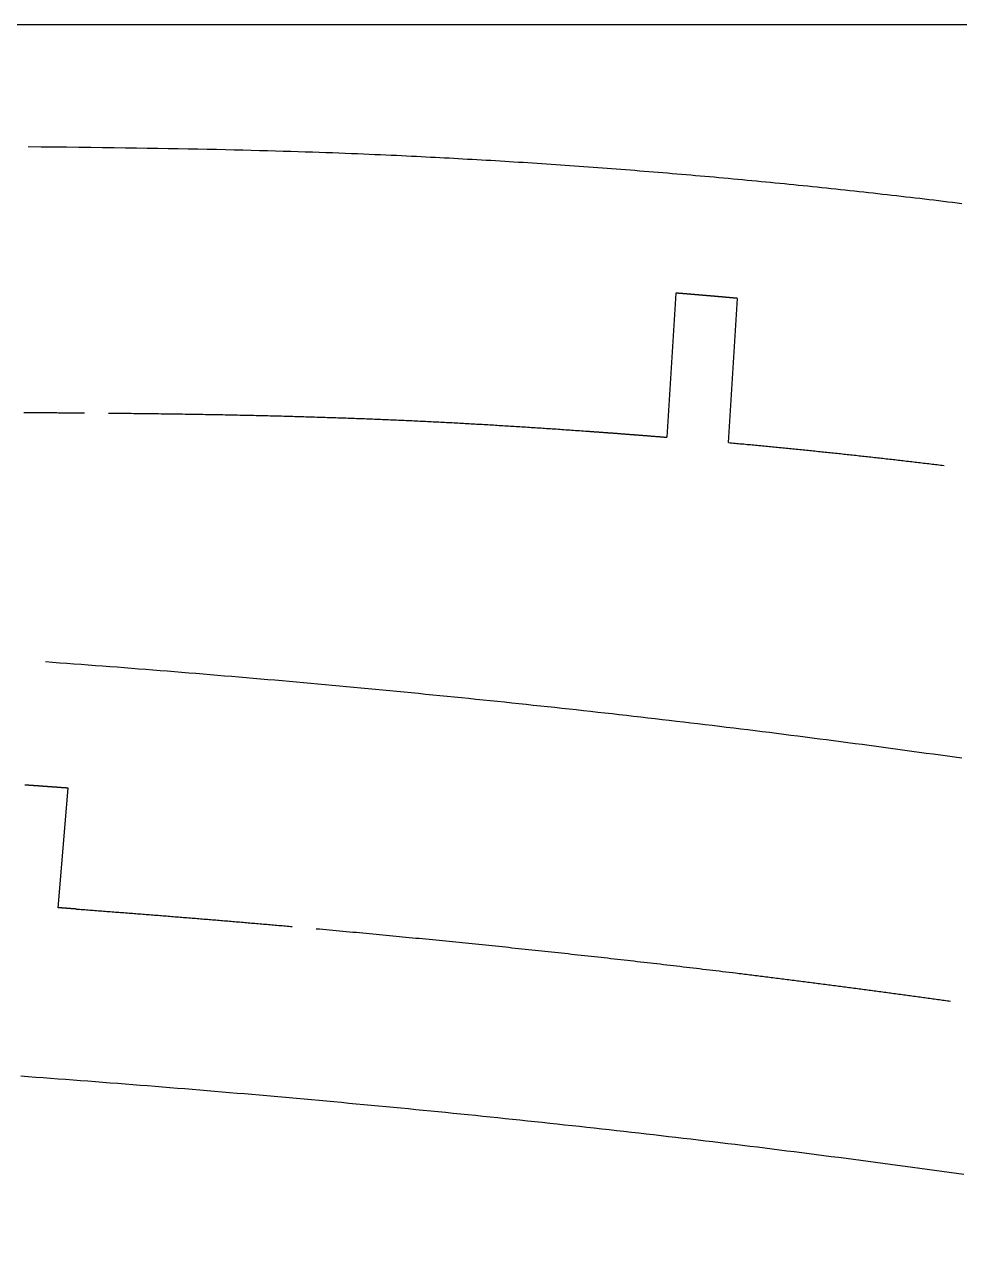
# Model space of a CAD drawing. Extents: x -537 to 363, y 432 to 791.
# Drawn here: x -271.4 to -232.6, y 739.7 to 791.1 of the extents above; entities that cross this region are included whole.
import ezdxf

# ---------------------------------------------------------------- set-up
doc = ezdxf.new("R2010")
doc.units = 0
doc.layers.get('0').update_dxf_attribs({"linetype": 'CONTINUOUS'})
doc.layers.add('90X10', color=1, linetype='CONTINUOUS')

msp = doc.modelspace()

# ---------------------------------------------------------------- linework, layer by layer
for p, q in [((-244.316, 779.933), (-244.692, 773.946)), ((-242.137, 773.725), (-241.761, 779.713)), ((-269.963, 754.412), (-269.551, 759.376))]:
    msp.add_line(p, q)
for points in [[(-232.447, 783.644, 0), (-232.641, 783.667, 0), (-232.835, 783.691, 0), (-233.028, 783.715, 0), (-233.222, 783.738, 0), (-233.415, 783.762, 0), (-233.609, 783.785, 0), (-233.803, 783.808, 0), (-233.997, 783.831, 0), (-234.19, 783.854, 0), (-234.384, 783.877, 0), (-234.578, 783.9, 0), (-234.772, 783.922, 0), (-234.966, 783.945, 0), (-235.159, 783.967, 0), (-235.353, 783.989, 0), (-235.547, 784.011, 0), (-235.741, 784.033, 0), (-235.935, 784.055, 0), (-236.129, 784.076, 0), (-236.323, 784.098, 0), (-236.517, 784.119, 0), (-236.711, 784.141, 0), (-236.905, 784.162, 0), (-237.098, 784.183, 0), (-237.292, 784.204, 0), (-237.486, 784.225, 0), (-237.68, 784.245, 0), (-237.874, 784.266, 0), (-238.068, 784.286, 0), (-238.262, 784.307, 0), (-238.456, 784.327, 0), (-238.65, 784.347, 0), (-238.844, 784.367, 0), (-239.038, 784.387, 0), (-239.232, 784.406, 0), (-239.426, 784.426, 0), (-239.62, 784.445, 0), (-239.814, 784.465, 0), (-240.008, 784.484, 0), (-240.202, 784.503, 0), (-240.396, 784.522, 0), (-240.59, 784.541, 0), (-240.784, 784.559, 0), (-240.978, 784.578, 0), (-241.172, 784.596, 0), (-241.366, 784.615, 0), (-241.56, 784.633, 0), (-241.754, 784.651, 0), (-241.948, 784.669, 0), (-242.142, 784.687, 0), (-242.336, 784.705, 0), (-242.53, 784.722, 0), (-242.724, 784.74, 0), (-242.918, 784.757, 0), (-243.112, 784.774, 0), (-243.305, 784.791, 0), (-243.499, 784.808, 0), (-243.693, 784.825, 0), (-243.887, 784.842, 0), (-244.081, 784.858, 0), (-244.275, 784.875, 0), (-244.468, 784.891, 0), (-244.662, 784.907, 0), (-244.856, 784.923, 0), (-245.05, 784.939, 0), (-245.243, 784.955, 0), (-245.437, 784.971, 0), (-245.631, 784.987, 0), (-245.824, 785.002, 0), (-246.018, 785.017, 0), (-246.211, 785.033, 0), (-246.405, 785.048, 0), (-246.599, 785.063, 0), (-246.792, 785.078, 0), (-246.986, 785.092, 0), (-247.179, 785.107, 0), (-247.373, 785.121, 0), (-247.566, 785.136, 0), (-247.759, 785.15, 0), (-247.953, 785.164, 0), (-248.146, 785.178, 0), (-248.339, 785.192, 0), (-248.533, 785.206, 0), (-248.726, 785.219, 0), (-248.919, 785.233, 0), (-249.112, 785.246, 0), (-249.305, 785.26, 0), (-249.498, 785.273, 0), (-249.691, 785.286, 0), (-249.884, 785.298, 0), (-250.077, 785.311, 0), (-250.27, 785.324, 0), (-250.463, 785.336, 0), (-250.656, 785.349, 0), (-250.849, 785.361, 0), (-251.042, 785.373, 0), (-251.235, 785.385, 0), (-251.427, 785.397, 0), (-251.62, 785.409, 0), (-251.813, 785.42, 0), (-252.005, 785.432, 0), (-252.198, 785.443, 0), (-252.39, 785.454, 0), (-252.583, 785.466, 0), (-252.775, 785.477, 0), (-252.968, 785.487, 0), (-253.16, 785.498, 0), (-253.352, 785.509, 0), (-253.544, 785.519, 0), (-253.737, 785.53, 0), (-253.929, 785.54, 0), (-254.121, 785.55, 0), (-254.313, 785.56, 0), (-254.505, 785.57, 0), (-254.697, 785.58, 0), (-254.893, 785.59, 0), (-255.092, 785.6, 0), (-255.294, 785.61, 0), (-255.499, 785.62, 0), (-255.709, 785.63, 0), (-255.922, 785.64, 0), (-256.139, 785.65, 0), (-256.361, 785.66, 0), (-256.587, 785.67, 0), (-256.818, 785.68, 0), (-257.053, 785.69, 0), (-257.293, 785.701, 0), (-257.539, 785.711, 0), (-257.789, 785.721, 0), (-258.045, 785.731, 0), (-258.307, 785.741, 0), (-258.574, 785.751, 0), (-258.848, 785.761, 0), (-259.127, 785.771, 0), (-259.413, 785.78, 0), (-259.706, 785.79, 0), (-260.005, 785.8, 0), (-260.31, 785.809, 0), (-260.623, 785.819, 0), (-260.943, 785.828, 0), (-261.27, 785.837, 0), (-261.605, 785.846, 0), (-261.947, 785.855, 0), (-262.297, 785.864, 0), (-262.656, 785.873, 0), (-263.022, 785.881, 0), (-263.397, 785.889, 0), (-263.78, 785.898, 0), (-264.172, 785.906, 0), (-264.573, 785.913, 0), (-264.983, 785.921, 0), (-265.402, 785.928, 0), (-265.83, 785.936, 0), (-266.268, 785.943, 0), (-266.716, 785.95, 0), (-267.173, 785.956, 0), (-267.641, 785.963, 0), (-268.119, 785.969, 0), (-268.607, 785.975, 0), (-269.106, 785.98, 0), (-269.615, 785.986, 0), (-270.136, 785.991, 0), (-270.667, 785.995, 0), (-271.21, 786, 0)], [(-241.761, 779.713, 0), (-241.769, 779.714, 0), (-241.777, 779.715, 0), (-241.785, 779.716, 0), (-241.793, 779.716, 0), (-241.801, 779.717, 0), (-241.809, 779.718, 0), (-241.817, 779.718, 0), (-241.825, 779.719, 0), (-241.833, 779.72, 0), (-241.841, 779.721, 0), (-241.849, 779.721, 0), (-241.857, 779.722, 0), (-241.865, 779.723, 0), (-241.873, 779.723, 0), (-241.881, 779.724, 0), (-241.89, 779.725, 0), (-241.898, 779.726, 0), (-241.906, 779.726, 0), (-241.914, 779.727, 0), (-241.922, 779.728, 0), (-241.93, 779.729, 0), (-241.938, 779.729, 0), (-241.946, 779.73, 0), (-241.954, 779.731, 0), (-241.962, 779.731, 0), (-241.97, 779.732, 0), (-241.978, 779.733, 0), (-241.986, 779.734, 0), (-241.994, 779.734, 0), (-242.002, 779.735, 0), (-242.01, 779.736, 0), (-242.018, 779.736, 0), (-242.026, 779.737, 0), (-242.034, 779.738, 0), (-242.042, 779.739, 0), (-242.05, 779.739, 0), (-242.058, 779.74, 0), (-242.066, 779.741, 0), (-242.074, 779.741, 0), (-242.082, 779.742, 0), (-242.09, 779.743, 0), (-242.098, 779.744, 0), (-242.106, 779.744, 0), (-242.114, 779.745, 0), (-242.122, 779.746, 0), (-242.13, 779.746, 0), (-242.138, 779.747, 0), (-242.146, 779.748, 0), (-242.154, 779.749, 0), (-242.162, 779.749, 0), (-242.17, 779.75, 0), (-242.178, 779.751, 0), (-242.186, 779.751, 0), (-242.194, 779.752, 0), (-242.202, 779.753, 0), (-242.21, 779.754, 0), (-242.218, 779.754, 0), (-242.226, 779.755, 0), (-242.234, 779.756, 0), (-242.242, 779.756, 0), (-242.25, 779.757, 0), (-242.258, 779.758, 0), (-242.266, 779.759, 0), (-242.274, 779.759, 0), (-242.282, 779.76, 0), (-242.29, 779.761, 0), (-242.298, 779.761, 0), (-242.306, 779.762, 0), (-242.314, 779.763, 0), (-242.322, 779.763, 0), (-242.33, 779.764, 0), (-242.338, 779.765, 0), (-242.346, 779.766, 0), (-242.354, 779.766, 0), (-242.362, 779.767, 0), (-242.37, 779.768, 0), (-242.378, 779.768, 0), (-242.386, 779.769, 0), (-242.394, 779.77, 0), (-242.402, 779.771, 0), (-242.41, 779.771, 0), (-242.418, 779.772, 0), (-242.426, 779.773, 0), (-242.434, 779.773, 0), (-242.442, 779.774, 0), (-242.45, 779.775, 0), (-242.458, 779.776, 0), (-242.467, 779.776, 0), (-242.475, 779.777, 0), (-242.483, 779.778, 0), (-242.491, 779.778, 0), (-242.499, 779.779, 0), (-242.507, 779.78, 0), (-242.515, 779.78, 0), (-242.523, 779.781, 0), (-242.531, 779.782, 0), (-242.539, 779.783, 0), (-242.547, 779.783, 0), (-242.555, 779.784, 0), (-242.563, 779.785, 0), (-242.571, 779.785, 0), (-242.579, 779.786, 0), (-242.587, 779.787, 0), (-242.595, 779.787, 0), (-242.603, 779.788, 0), (-242.611, 779.789, 0), (-242.619, 779.79, 0), (-242.627, 779.79, 0), (-242.635, 779.791, 0), (-242.643, 779.792, 0), (-242.651, 779.792, 0), (-242.659, 779.793, 0), (-242.667, 779.794, 0), (-242.675, 779.794, 0), (-242.683, 779.795, 0), (-242.691, 779.796, 0), (-242.699, 779.797, 0), (-242.707, 779.797, 0), (-242.715, 779.798, 0), (-242.723, 779.799, 0), (-242.731, 779.799, 0), (-242.739, 779.8, 0), (-242.747, 779.801, 0), (-242.755, 779.801, 0), (-242.763, 779.802, 0), (-242.771, 779.803, 0), (-242.779, 779.804, 0), (-242.787, 779.804, 0), (-242.795, 779.805, 0), (-242.803, 779.806, 0), (-242.811, 779.806, 0), (-242.819, 779.807, 0), (-242.827, 779.808, 0), (-242.835, 779.808, 0), (-242.843, 779.809, 0), (-242.851, 779.81, 0), (-242.859, 779.811, 0), (-242.867, 779.811, 0), (-242.875, 779.812, 0), (-242.883, 779.813, 0), (-242.891, 779.813, 0), (-242.899, 779.814, 0), (-242.907, 779.815, 0), (-242.915, 779.815, 0), (-242.923, 779.816, 0), (-242.931, 779.817, 0), (-242.939, 779.817, 0), (-242.947, 779.818, 0), (-242.955, 779.819, 0), (-242.963, 779.82, 0), (-242.971, 779.82, 0), (-242.979, 779.821, 0), (-242.987, 779.822, 0), (-242.995, 779.822, 0), (-243.003, 779.823, 0), (-243.011, 779.824, 0), (-243.019, 779.824, 0), (-243.027, 779.825, 0), (-243.035, 779.826, 0), (-243.043, 779.826, 0), (-243.051, 779.827, 0), (-243.059, 779.828, 0), (-243.067, 779.828, 0), (-243.075, 779.829, 0), (-243.083, 779.83, 0), (-243.091, 779.831, 0), (-243.099, 779.831, 0), (-243.107, 779.832, 0), (-243.115, 779.833, 0), (-243.123, 779.833, 0), (-243.131, 779.834, 0), (-243.139, 779.835, 0), (-243.147, 779.835, 0), (-243.155, 779.836, 0), (-243.163, 779.837, 0), (-243.171, 779.837, 0), (-243.179, 779.838, 0), (-243.187, 779.839, 0), (-243.195, 779.839, 0), (-243.203, 779.84, 0), (-243.211, 779.841, 0), (-243.219, 779.842, 0), (-243.228, 779.842, 0), (-243.236, 779.843, 0), (-243.244, 779.844, 0), (-243.252, 779.844, 0), (-243.26, 779.845, 0), (-243.268, 779.846, 0), (-243.276, 779.846, 0), (-243.284, 779.847, 0), (-243.292, 779.848, 0), (-243.3, 779.848, 0), (-243.308, 779.849, 0), (-243.316, 779.85, 0), (-243.324, 779.85, 0), (-243.332, 779.851, 0), (-243.34, 779.852, 0), (-243.348, 779.852, 0), (-243.356, 779.853, 0), (-243.364, 779.854, 0), (-243.372, 779.855, 0), (-243.38, 779.855, 0), (-243.388, 779.856, 0), (-243.396, 779.857, 0), (-243.404, 779.857, 0), (-243.412, 779.858, 0), (-243.42, 779.859, 0), (-243.428, 779.859, 0), (-243.436, 779.86, 0), (-243.444, 779.861, 0), (-243.452, 779.861, 0), (-243.46, 779.862, 0), (-243.468, 779.863, 0), (-243.476, 779.863, 0), (-243.484, 779.864, 0), (-243.492, 779.865, 0), (-243.5, 779.865, 0), (-243.508, 779.866, 0), (-243.516, 779.867, 0), (-243.524, 779.867, 0), (-243.532, 779.868, 0), (-243.54, 779.869, 0), (-243.548, 779.869, 0), (-243.556, 779.87, 0), (-243.564, 779.871, 0), (-243.572, 779.871, 0), (-243.58, 779.872, 0), (-243.588, 779.873, 0), (-243.596, 779.873, 0), (-243.604, 779.874, 0), (-243.612, 779.875, 0), (-243.62, 779.876, 0), (-243.628, 779.876, 0), (-243.636, 779.877, 0), (-243.644, 779.878, 0), (-243.652, 779.878, 0), (-243.66, 779.879, 0), (-243.668, 779.88, 0), (-243.676, 779.88, 0), (-243.684, 779.881, 0), (-243.692, 779.882, 0), (-243.7, 779.882, 0), (-243.708, 779.883, 0), (-243.716, 779.884, 0), (-243.724, 779.884, 0), (-243.732, 779.885, 0), (-243.74, 779.886, 0), (-243.748, 779.886, 0), (-243.756, 779.887, 0), (-243.764, 779.888, 0), (-243.772, 779.888, 0), (-243.78, 779.889, 0), (-243.788, 779.89, 0), (-243.796, 779.89, 0), (-243.804, 779.891, 0), (-243.812, 779.892, 0), (-243.82, 779.892, 0), (-243.828, 779.893, 0), (-243.836, 779.894, 0), (-243.844, 779.894, 0), (-243.852, 779.895, 0), (-243.86, 779.896, 0), (-243.868, 779.896, 0), (-243.876, 779.897, 0), (-243.884, 779.898, 0), (-243.892, 779.898, 0), (-243.9, 779.899, 0), (-243.908, 779.9, 0), (-243.916, 779.9, 0), (-243.924, 779.901, 0), (-243.932, 779.902, 0), (-243.94, 779.902, 0), (-243.948, 779.903, 0), (-243.956, 779.904, 0), (-243.964, 779.904, 0), (-243.972, 779.905, 0), (-243.98, 779.906, 0), (-243.988, 779.906, 0), (-243.996, 779.907, 0), (-244.004, 779.908, 0), (-244.012, 779.908, 0), (-244.02, 779.909, 0), (-244.028, 779.91, 0), (-244.036, 779.91, 0), (-244.044, 779.911, 0), (-244.052, 779.912, 0), (-244.06, 779.912, 0), (-244.068, 779.913, 0), (-244.076, 779.914, 0), (-244.084, 779.914, 0), (-244.092, 779.915, 0), (-244.1, 779.916, 0), (-244.108, 779.916, 0), (-244.116, 779.917, 0), (-244.124, 779.918, 0), (-244.132, 779.918, 0), (-244.14, 779.919, 0), (-244.148, 779.92, 0), (-244.156, 779.92, 0), (-244.164, 779.921, 0), (-244.172, 779.922, 0), (-244.18, 779.922, 0), (-244.188, 779.923, 0), (-244.196, 779.923, 0), (-244.204, 779.924, 0), (-244.212, 779.925, 0), (-244.22, 779.925, 0), (-244.228, 779.926, 0), (-244.236, 779.927, 0), (-244.244, 779.927, 0), (-244.252, 779.928, 0), (-244.26, 779.929, 0), (-244.268, 779.929, 0), (-244.276, 779.93, 0), (-244.284, 779.931, 0), (-244.292, 779.931, 0), (-244.3, 779.932, 0), (-244.308, 779.933, 0), (-244.316, 779.933, 0)], [(-271.396, 774.975, 0), (-271.329, 774.975, 0), (-271.262, 774.974, 0), (-271.195, 774.974, 0), (-271.128, 774.974, 0), (-271.061, 774.973, 0), (-270.995, 774.973, 0), (-270.929, 774.973, 0), (-270.863, 774.972, 0), (-270.796, 774.972, 0), (-270.731, 774.972, 0), (-270.665, 774.971, 0), (-270.599, 774.971, 0), (-270.534, 774.971, 0), (-270.468, 774.97, 0), (-270.403, 774.97, 0), (-270.338, 774.97, 0), (-270.273, 774.969, 0), (-270.208, 774.969, 0), (-270.144, 774.968, 0), (-270.079, 774.968, 0), (-270.014, 774.968, 0), (-269.95, 774.967, 0), (-269.886, 774.967, 0), (-269.822, 774.966, 0), (-269.758, 774.966, 0), (-269.694, 774.966, 0), (-269.631, 774.965, 0), (-269.567, 774.965, 0), (-269.504, 774.964, 0), (-269.44, 774.964, 0), (-269.377, 774.963, 0), (-269.314, 774.963, 0), (-269.251, 774.962, 0), (-269.189, 774.962, 0), (-269.126, 774.962, 0), (-269.063, 774.961, 0), (-269.001, 774.961, 0), (-268.939, 774.96, 0), (-268.877, 774.96, 0)], [(-267.877, 774.951, 0), (-267.757, 774.95, 0), (-267.638, 774.949, 0), (-267.519, 774.948, 0), (-267.401, 774.946, 0), (-267.283, 774.945, 0), (-267.166, 774.944, 0), (-267.049, 774.943, 0), (-266.933, 774.941, 0), (-266.817, 774.94, 0), (-266.702, 774.939, 0), (-266.587, 774.937, 0), (-266.472, 774.936, 0), (-266.358, 774.935, 0), (-266.245, 774.933, 0), (-266.132, 774.932, 0), (-266.019, 774.93, 0), (-265.907, 774.929, 0), (-265.795, 774.928, 0), (-265.683, 774.926, 0), (-265.572, 774.925, 0), (-265.462, 774.923, 0), (-265.351, 774.922, 0), (-265.242, 774.92, 0), (-265.132, 774.918, 0), (-265.023, 774.917, 0), (-264.915, 774.915, 0), (-264.807, 774.914, 0), (-264.699, 774.912, 0), (-264.592, 774.91, 0), (-264.485, 774.909, 0), (-264.378, 774.907, 0), (-264.272, 774.905, 0), (-264.166, 774.903, 0), (-264.061, 774.902, 0), (-263.956, 774.9, 0), (-263.851, 774.898, 0), (-263.747, 774.896, 0), (-263.643, 774.894, 0), (-263.54, 774.892, 0), (-263.437, 774.89, 0), (-263.334, 774.889, 0), (-263.232, 774.887, 0), (-263.13, 774.885, 0), (-263.028, 774.883, 0), (-262.927, 774.881, 0), (-262.826, 774.879, 0), (-262.726, 774.877, 0), (-262.625, 774.875, 0), (-262.526, 774.873, 0), (-262.426, 774.871, 0), (-262.327, 774.868, 0), (-262.228, 774.866, 0), (-262.13, 774.864, 0), (-262.032, 774.862, 0), (-261.934, 774.86, 0), (-261.837, 774.858, 0), (-261.739, 774.855, 0), (-261.643, 774.853, 0), (-261.546, 774.851, 0), (-261.45, 774.849, 0), (-261.354, 774.846, 0), (-261.259, 774.844, 0), (-261.164, 774.842, 0), (-261.069, 774.839, 0), (-260.974, 774.837, 0), (-260.88, 774.834, 0), (-260.786, 774.832, 0), (-260.692, 774.83, 0), (-260.599, 774.827, 0), (-260.506, 774.825, 0), (-260.413, 774.822, 0), (-260.321, 774.82, 0), (-260.229, 774.817, 0), (-260.137, 774.815, 0), (-260.045, 774.812, 0), (-259.954, 774.809, 0), (-259.863, 774.807, 0), (-259.772, 774.804, 0), (-259.682, 774.801, 0), (-259.591, 774.799, 0), (-259.501, 774.796, 0), (-259.412, 774.793, 0), (-259.322, 774.791, 0), (-259.233, 774.788, 0), (-259.144, 774.785, 0), (-259.055, 774.782, 0), (-258.967, 774.779, 0), (-258.879, 774.777, 0), (-258.791, 774.774, 0), (-258.703, 774.771, 0), (-258.616, 774.768, 0), (-258.528, 774.765, 0), (-258.441, 774.762, 0), (-258.355, 774.759, 0), (-258.268, 774.756, 0), (-258.182, 774.753, 0), (-258.096, 774.75, 0), (-258.01, 774.747, 0), (-257.924, 774.744, 0), (-257.839, 774.741, 0), (-257.753, 774.738, 0), (-257.668, 774.735, 0), (-257.583, 774.732, 0), (-257.499, 774.729, 0), (-257.414, 774.725, 0), (-257.33, 774.722, 0), (-257.246, 774.719, 0), (-257.162, 774.716, 0), (-257.078, 774.713, 0), (-256.995, 774.709, 0), (-256.911, 774.706, 0), (-256.828, 774.703, 0), (-256.745, 774.699, 0), (-256.662, 774.696, 0), (-256.58, 774.693, 0), (-256.497, 774.689, 0), (-256.415, 774.686, 0), (-256.332, 774.682, 0), (-256.25, 774.679, 0), (-256.168, 774.675, 0), (-256.087, 774.672, 0), (-256.005, 774.668, 0), (-255.924, 774.665, 0), (-255.842, 774.661, 0), (-255.761, 774.658, 0), (-255.68, 774.654, 0), (-255.599, 774.651, 0), (-255.518, 774.647, 0), (-255.438, 774.643, 0), (-255.357, 774.64, 0), (-255.277, 774.636, 0), (-255.196, 774.632, 0), (-255.116, 774.628, 0), (-255.036, 774.625, 0), (-254.956, 774.621, 0), (-254.876, 774.617, 0), (-254.796, 774.613, 0), (-254.717, 774.609, 0), (-254.637, 774.605, 0), (-254.558, 774.602, 0), (-254.478, 774.598, 0), (-254.399, 774.594, 0), (-254.32, 774.59, 0), (-254.24, 774.586, 0), (-254.161, 774.582, 0), (-254.082, 774.578, 0), (-254.003, 774.574, 0), (-253.925, 774.57, 0), (-253.846, 774.566, 0), (-253.767, 774.561, 0), (-253.688, 774.557, 0), (-253.61, 774.553, 0), (-253.531, 774.549, 0), (-253.453, 774.545, 0), (-253.374, 774.54, 0), (-253.296, 774.536, 0), (-253.218, 774.532, 0), (-253.139, 774.528, 0), (-253.061, 774.523, 0), (-252.983, 774.519, 0), (-252.904, 774.515, 0), (-252.826, 774.51, 0), (-252.748, 774.506, 0), (-252.67, 774.501, 0), (-252.592, 774.497, 0), (-252.514, 774.493, 0), (-252.436, 774.488, 0), (-252.358, 774.484, 0), (-252.28, 774.479, 0), (-252.201, 774.474, 0), (-252.123, 774.47, 0), (-252.045, 774.465, 0), (-251.967, 774.461, 0), (-251.889, 774.456, 0), (-251.811, 774.451, 0), (-251.733, 774.447, 0), (-251.655, 774.442, 0), (-251.577, 774.437, 0), (-251.499, 774.432, 0), (-251.42, 774.428, 0), (-251.342, 774.423, 0), (-251.264, 774.418, 0), (-251.186, 774.413, 0), (-251.108, 774.408, 0), (-251.029, 774.403, 0), (-250.951, 774.398, 0), (-250.872, 774.393, 0), (-250.794, 774.389, 0), (-250.715, 774.384, 0), (-250.637, 774.379, 0), (-250.558, 774.373, 0), (-250.48, 774.368, 0), (-250.401, 774.363, 0), (-250.322, 774.358, 0), (-250.243, 774.353, 0), (-250.164, 774.348, 0), (-250.085, 774.343, 0), (-250.006, 774.338, 0), (-249.927, 774.332, 0), (-249.848, 774.327, 0), (-249.768, 774.322, 0), (-249.689, 774.316, 0), (-249.609, 774.311, 0), (-249.53, 774.306, 0), (-249.45, 774.3, 0), (-249.37, 774.295, 0), (-249.29, 774.29, 0), (-249.21, 774.284, 0), (-249.13, 774.279, 0), (-249.05, 774.273, 0), (-248.97, 774.268, 0), (-248.889, 774.262, 0), (-248.809, 774.257, 0), (-248.728, 774.251, 0), (-248.647, 774.245, 0), (-248.566, 774.24, 0), (-248.485, 774.234, 0), (-248.404, 774.228, 0), (-248.322, 774.223, 0), (-248.241, 774.217, 0), (-248.159, 774.211, 0), (-248.077, 774.205, 0), (-247.995, 774.2, 0)], [(-247.995, 774.2, 0), (-247.969, 774.198, 0), (-247.943, 774.196, 0), (-247.917, 774.194, 0), (-247.892, 774.192, 0), (-247.866, 774.19, 0), (-247.84, 774.189, 0), (-247.814, 774.187, 0), (-247.788, 774.185, 0), (-247.762, 774.183, 0), (-247.736, 774.181, 0), (-247.71, 774.179, 0), (-247.684, 774.177, 0), (-247.658, 774.175, 0), (-247.632, 774.174, 0), (-247.606, 774.172, 0), (-247.58, 774.17, 0), (-247.554, 774.168, 0), (-247.528, 774.166, 0), (-247.502, 774.164, 0), (-247.476, 774.162, 0), (-247.45, 774.16, 0), (-247.424, 774.158, 0), (-247.398, 774.156, 0), (-247.372, 774.155, 0), (-247.346, 774.153, 0), (-247.32, 774.151, 0), (-247.294, 774.149, 0), (-247.268, 774.147, 0), (-247.242, 774.145, 0), (-247.216, 774.143, 0), (-247.19, 774.141, 0), (-247.164, 774.139, 0), (-247.138, 774.137, 0), (-247.112, 774.135, 0), (-247.086, 774.133, 0), (-247.06, 774.132, 0), (-247.034, 774.13, 0), (-247.008, 774.128, 0), (-246.982, 774.126, 0), (-246.956, 774.124, 0), (-246.93, 774.122, 0), (-246.904, 774.12, 0), (-246.878, 774.118, 0), (-246.852, 774.116, 0), (-246.826, 774.114, 0), (-246.8, 774.112, 0), (-246.774, 774.11, 0), (-246.748, 774.108, 0), (-246.722, 774.106, 0), (-246.696, 774.104, 0), (-246.67, 774.102, 0), (-246.644, 774.1, 0), (-246.618, 774.098, 0), (-246.592, 774.096, 0), (-246.566, 774.094, 0), (-246.54, 774.092, 0), (-246.514, 774.09, 0), (-246.488, 774.088, 0), (-246.462, 774.086, 0), (-246.436, 774.084, 0), (-246.41, 774.082, 0), (-246.384, 774.08, 0), (-246.358, 774.079, 0), (-246.332, 774.077, 0), (-246.306, 774.075, 0), (-246.28, 774.073, 0), (-246.254, 774.071, 0), (-246.228, 774.068, 0), (-246.202, 774.066, 0), (-246.176, 774.064, 0), (-246.15, 774.062, 0), (-246.124, 774.06, 0), (-246.098, 774.058, 0), (-246.072, 774.056, 0), (-246.046, 774.054, 0), (-246.02, 774.052, 0), (-245.994, 774.05, 0), (-245.968, 774.048, 0), (-245.942, 774.046, 0), (-245.916, 774.044, 0), (-245.89, 774.042, 0), (-245.863, 774.04, 0), (-245.837, 774.038, 0), (-245.811, 774.036, 0), (-245.785, 774.034, 0), (-245.759, 774.032, 0), (-245.733, 774.03, 0), (-245.707, 774.028, 0), (-245.681, 774.026, 0), (-245.655, 774.024, 0), (-245.629, 774.022, 0), (-245.603, 774.02, 0), (-245.577, 774.018, 0), (-245.551, 774.016, 0), (-245.525, 774.013, 0), (-245.499, 774.011, 0), (-245.473, 774.009, 0), (-245.447, 774.007, 0), (-245.421, 774.005, 0), (-245.395, 774.003, 0), (-245.369, 774.001, 0), (-245.343, 773.999, 0), (-245.317, 773.997, 0), (-245.291, 773.995, 0), (-245.265, 773.993, 0), (-245.239, 773.991, 0), (-245.213, 773.988, 0), (-245.187, 773.986, 0), (-245.161, 773.984, 0), (-245.135, 773.982, 0), (-245.109, 773.98, 0), (-245.082, 773.978, 0), (-245.056, 773.976, 0), (-245.03, 773.974, 0), (-245.004, 773.972, 0), (-244.978, 773.969, 0), (-244.952, 773.967, 0), (-244.926, 773.965, 0), (-244.9, 773.963, 0), (-244.874, 773.961, 0), (-244.848, 773.959, 0), (-244.822, 773.957, 0), (-244.796, 773.955, 0), (-244.77, 773.952, 0), (-244.744, 773.95, 0), (-244.718, 773.948, 0), (-244.692, 773.946, 0)], [(-242.137, 773.725, 0), (-242.067, 773.718, 0), (-241.996, 773.712, 0), (-241.926, 773.706, 0), (-241.855, 773.699, 0), (-241.785, 773.693, 0), (-241.715, 773.686, 0), (-241.644, 773.68, 0), (-241.574, 773.673, 0), (-241.503, 773.667, 0), (-241.433, 773.66, 0), (-241.363, 773.653, 0), (-241.292, 773.647, 0), (-241.222, 773.64, 0), (-241.151, 773.634, 0), (-241.081, 773.627, 0), (-241.011, 773.62, 0), (-240.94, 773.614, 0), (-240.87, 773.607, 0), (-240.799, 773.6, 0), (-240.729, 773.594, 0), (-240.659, 773.587, 0), (-240.588, 773.58, 0), (-240.518, 773.573, 0), (-240.447, 773.567, 0), (-240.377, 773.56, 0), (-240.306, 773.553, 0), (-240.236, 773.546, 0), (-240.166, 773.539, 0), (-240.095, 773.532, 0), (-240.025, 773.525, 0), (-239.954, 773.518, 0), (-239.884, 773.512, 0), (-239.813, 773.505, 0), (-239.743, 773.498, 0), (-239.672, 773.491, 0), (-239.602, 773.484, 0), (-239.532, 773.477, 0), (-239.461, 773.47, 0), (-239.391, 773.463, 0), (-239.32, 773.456, 0), (-239.25, 773.448, 0), (-239.179, 773.441, 0), (-239.109, 773.434, 0), (-239.038, 773.427, 0), (-238.968, 773.42, 0), (-238.897, 773.413, 0), (-238.827, 773.406, 0), (-238.756, 773.398, 0), (-238.686, 773.391, 0), (-238.616, 773.384, 0), (-238.545, 773.377, 0), (-238.475, 773.369, 0), (-238.404, 773.362, 0), (-238.334, 773.355, 0), (-238.263, 773.347, 0), (-238.193, 773.34, 0), (-238.122, 773.333, 0), (-238.052, 773.325, 0), (-237.981, 773.318, 0), (-237.911, 773.311, 0), (-237.84, 773.303, 0), (-237.77, 773.296, 0), (-237.699, 773.288, 0), (-237.629, 773.281, 0), (-237.558, 773.273, 0), (-237.488, 773.266, 0), (-237.417, 773.258, 0), (-237.347, 773.251, 0), (-237.276, 773.243, 0), (-237.206, 773.236, 0), (-237.135, 773.228, 0), (-237.065, 773.22, 0), (-236.994, 773.213, 0), (-236.924, 773.205, 0), (-236.853, 773.197, 0), (-236.783, 773.19, 0), (-236.712, 773.182, 0), (-236.642, 773.174, 0), (-236.571, 773.167, 0), (-236.501, 773.159, 0), (-236.43, 773.151, 0), (-236.36, 773.143, 0), (-236.289, 773.136, 0), (-236.219, 773.128, 0), (-236.148, 773.12, 0), (-236.078, 773.112, 0), (-236.007, 773.104, 0), (-235.937, 773.096, 0), (-235.866, 773.088, 0), (-235.796, 773.081, 0), (-235.725, 773.073, 0), (-235.655, 773.065, 0), (-235.584, 773.057, 0), (-235.514, 773.049, 0), (-235.443, 773.041, 0), (-235.373, 773.033, 0), (-235.302, 773.025, 0), (-235.232, 773.017, 0), (-235.161, 773.008, 0), (-235.091, 773, 0), (-235.02, 772.992, 0), (-234.95, 772.984, 0), (-234.879, 772.976, 0), (-234.809, 772.968, 0), (-234.738, 772.96, 0), (-234.668, 772.951, 0), (-234.597, 772.943, 0), (-234.527, 772.935, 0), (-234.456, 772.927, 0), (-234.386, 772.919, 0), (-234.315, 772.91, 0), (-234.245, 772.902, 0), (-234.174, 772.894, 0), (-234.104, 772.885, 0), (-234.033, 772.877, 0), (-233.963, 772.869, 0), (-233.892, 772.86, 0), (-233.822, 772.852, 0), (-233.751, 772.843, 0), (-233.681, 772.835, 0), (-233.61, 772.827, 0), (-233.54, 772.818, 0), (-233.469, 772.81, 0), (-233.399, 772.801, 0), (-233.328, 772.793, 0), (-233.258, 772.784, 0), (-233.187, 772.776, 0)], [(-232.452, 760.615, 0), (-232.747, 760.657, 0), (-233.042, 760.698, 0), (-233.337, 760.74, 0), (-233.632, 760.781, 0), (-233.927, 760.822, 0), (-234.223, 760.863, 0), (-234.518, 760.904, 0), (-234.813, 760.944, 0), (-235.109, 760.985, 0), (-235.404, 761.025, 0), (-235.7, 761.065, 0), (-235.995, 761.105, 0), (-236.291, 761.144, 0), (-236.587, 761.184, 0), (-236.882, 761.223, 0), (-237.178, 761.262, 0), (-237.474, 761.301, 0), (-237.77, 761.34, 0), (-238.066, 761.379, 0), (-238.362, 761.417, 0), (-238.658, 761.455, 0), (-238.955, 761.494, 0), (-239.251, 761.531, 0), (-239.547, 761.569, 0), (-239.843, 761.607, 0), (-240.14, 761.644, 0), (-240.436, 761.681, 0), (-240.733, 761.718, 0), (-241.029, 761.755, 0), (-241.326, 761.792, 0), (-241.623, 761.829, 0), (-241.919, 761.865, 0), (-242.216, 761.901, 0), (-242.513, 761.937, 0), (-242.81, 761.973, 0), (-243.107, 762.009, 0), (-243.404, 762.044, 0), (-243.701, 762.079, 0), (-243.998, 762.115, 0), (-244.295, 762.15, 0), (-244.592, 762.185, 0), (-244.889, 762.219, 0), (-245.186, 762.254, 0), (-245.483, 762.288, 0), (-245.78, 762.322, 0), (-246.078, 762.356, 0), (-246.375, 762.39, 0), (-246.672, 762.424, 0), (-246.97, 762.457, 0), (-247.267, 762.491, 0), (-247.565, 762.524, 0), (-247.862, 762.557, 0), (-248.16, 762.59, 0), (-248.457, 762.622, 0), (-248.755, 762.655, 0), (-249.052, 762.687, 0), (-249.35, 762.72, 0), (-249.648, 762.752, 0), (-249.945, 762.784, 0), (-250.243, 762.815, 0), (-250.541, 762.847, 0), (-250.838, 762.878, 0), (-251.136, 762.91, 0), (-251.434, 762.941, 0), (-251.732, 762.972, 0), (-252.03, 763.002, 0), (-252.327, 763.033, 0), (-252.625, 763.063, 0), (-252.923, 763.094, 0), (-253.221, 763.124, 0), (-253.519, 763.154, 0), (-253.817, 763.184, 0), (-254.115, 763.213, 0), (-254.413, 763.243, 0), (-254.711, 763.272, 0), (-255.009, 763.302, 0), (-255.307, 763.331, 0), (-255.605, 763.359, 0), (-255.903, 763.388, 0), (-256.201, 763.417, 0), (-256.499, 763.445, 0), (-256.797, 763.474, 0), (-257.095, 763.502, 0), (-257.393, 763.53, 0), (-257.691, 763.558, 0), (-257.989, 763.585, 0), (-258.287, 763.613, 0), (-258.585, 763.64, 0), (-258.883, 763.667, 0), (-259.181, 763.695, 0), (-259.479, 763.722, 0), (-259.777, 763.748, 0), (-260.075, 763.775, 0), (-260.373, 763.801, 0), (-260.671, 763.828, 0), (-260.969, 763.854, 0), (-261.267, 763.88, 0), (-261.565, 763.906, 0), (-261.863, 763.932, 0), (-262.161, 763.957, 0), (-262.459, 763.983, 0), (-262.757, 764.008, 0), (-263.055, 764.033, 0), (-263.353, 764.058, 0), (-263.651, 764.083, 0), (-263.949, 764.108, 0), (-264.247, 764.133, 0), (-264.545, 764.157, 0), (-264.842, 764.181, 0), (-265.14, 764.206, 0), (-265.438, 764.23, 0), (-265.736, 764.254, 0), (-266.034, 764.277, 0), (-266.331, 764.301, 0), (-266.629, 764.324, 0), (-266.927, 764.348, 0), (-267.225, 764.371, 0), (-267.522, 764.394, 0), (-267.82, 764.417, 0), (-268.118, 764.44, 0), (-268.415, 764.462, 0), (-268.713, 764.485, 0), (-269.01, 764.507, 0), (-269.308, 764.529, 0), (-269.605, 764.552, 0), (-269.903, 764.573, 0), (-270.2, 764.595, 0), (-270.498, 764.617, 0)], [(-269.551, 759.376, 0), (-269.558, 759.377, 0), (-269.566, 759.378, 0), (-269.574, 759.378, 0), (-269.582, 759.379, 0), (-269.59, 759.379, 0), (-269.598, 759.38, 0), (-269.606, 759.38, 0), (-269.613, 759.381, 0), (-269.621, 759.382, 0), (-269.629, 759.382, 0), (-269.637, 759.383, 0), (-269.645, 759.383, 0), (-269.653, 759.384, 0), (-269.661, 759.384, 0), (-269.669, 759.385, 0), (-269.676, 759.386, 0), (-269.684, 759.386, 0), (-269.692, 759.387, 0), (-269.7, 759.387, 0), (-269.708, 759.388, 0), (-269.716, 759.388, 0), (-269.724, 759.389, 0), (-269.732, 759.39, 0), (-269.739, 759.39, 0), (-269.747, 759.391, 0), (-269.755, 759.391, 0), (-269.763, 759.392, 0), (-269.771, 759.392, 0), (-269.779, 759.393, 0), (-269.787, 759.394, 0), (-269.795, 759.394, 0), (-269.802, 759.395, 0), (-269.81, 759.395, 0), (-269.818, 759.396, 0), (-269.826, 759.396, 0), (-269.834, 759.397, 0), (-269.842, 759.398, 0), (-269.85, 759.398, 0), (-269.858, 759.399, 0), (-269.865, 759.399, 0), (-269.873, 759.4, 0), (-269.881, 759.4, 0), (-269.889, 759.401, 0), (-269.897, 759.402, 0), (-269.905, 759.402, 0), (-269.913, 759.403, 0), (-269.921, 759.403, 0), (-269.928, 759.404, 0), (-269.936, 759.404, 0), (-269.944, 759.405, 0), (-269.952, 759.406, 0), (-269.96, 759.406, 0), (-269.968, 759.407, 0), (-269.976, 759.407, 0), (-269.984, 759.408, 0), (-269.991, 759.408, 0), (-269.999, 759.409, 0), (-270.007, 759.41, 0), (-270.015, 759.41, 0), (-270.023, 759.411, 0), (-270.031, 759.411, 0), (-270.039, 759.412, 0), (-270.047, 759.412, 0), (-270.054, 759.413, 0), (-270.062, 759.414, 0), (-270.07, 759.414, 0), (-270.078, 759.415, 0), (-270.086, 759.415, 0), (-270.094, 759.416, 0), (-270.102, 759.416, 0), (-270.11, 759.417, 0), (-270.117, 759.418, 0), (-270.125, 759.418, 0), (-270.133, 759.419, 0), (-270.141, 759.419, 0), (-270.149, 759.42, 0), (-270.157, 759.42, 0), (-270.165, 759.421, 0), (-270.173, 759.422, 0), (-270.18, 759.422, 0), (-270.188, 759.423, 0), (-270.196, 759.423, 0), (-270.204, 759.424, 0), (-270.212, 759.424, 0), (-270.22, 759.425, 0), (-270.228, 759.426, 0), (-270.236, 759.426, 0), (-270.244, 759.427, 0), (-270.251, 759.427, 0), (-270.259, 759.428, 0), (-270.267, 759.428, 0), (-270.275, 759.429, 0), (-270.283, 759.429, 0), (-270.291, 759.43, 0), (-270.299, 759.431, 0), (-270.307, 759.431, 0), (-270.314, 759.432, 0), (-270.322, 759.432, 0), (-270.33, 759.433, 0), (-270.338, 759.433, 0), (-270.346, 759.434, 0), (-270.354, 759.435, 0), (-270.362, 759.435, 0), (-270.37, 759.436, 0), (-270.377, 759.436, 0), (-270.385, 759.437, 0), (-270.393, 759.437, 0), (-270.401, 759.438, 0), (-270.409, 759.439, 0), (-270.417, 759.439, 0), (-270.425, 759.44, 0), (-270.433, 759.44, 0), (-270.44, 759.441, 0), (-270.448, 759.441, 0), (-270.456, 759.442, 0), (-270.464, 759.442, 0), (-270.472, 759.443, 0), (-270.48, 759.444, 0), (-270.488, 759.444, 0), (-270.496, 759.445, 0), (-270.503, 759.445, 0), (-270.511, 759.446, 0), (-270.519, 759.446, 0), (-270.527, 759.447, 0), (-270.535, 759.448, 0), (-270.543, 759.448, 0), (-270.551, 759.449, 0), (-270.559, 759.449, 0), (-270.566, 759.45, 0), (-270.574, 759.45, 0), (-270.582, 759.451, 0), (-270.59, 759.451, 0), (-270.598, 759.452, 0), (-270.606, 759.453, 0), (-270.614, 759.453, 0), (-270.622, 759.454, 0), (-270.629, 759.454, 0), (-270.637, 759.455, 0), (-270.645, 759.455, 0), (-270.653, 759.456, 0), (-270.661, 759.457, 0), (-270.669, 759.457, 0), (-270.677, 759.458, 0), (-270.685, 759.458, 0), (-270.692, 759.459, 0), (-270.7, 759.459, 0), (-270.708, 759.46, 0), (-270.716, 759.46, 0), (-270.724, 759.461, 0), (-270.732, 759.462, 0), (-270.74, 759.462, 0), (-270.748, 759.463, 0), (-270.756, 759.463, 0), (-270.763, 759.464, 0), (-270.771, 759.464, 0), (-270.779, 759.465, 0), (-270.787, 759.466, 0), (-270.795, 759.466, 0), (-270.803, 759.467, 0), (-270.811, 759.467, 0), (-270.819, 759.468, 0), (-270.826, 759.468, 0), (-270.834, 759.469, 0), (-270.842, 759.469, 0), (-270.85, 759.47, 0), (-270.858, 759.471, 0), (-270.866, 759.471, 0), (-270.874, 759.472, 0), (-270.882, 759.472, 0), (-270.889, 759.473, 0), (-270.897, 759.473, 0), (-270.905, 759.474, 0), (-270.913, 759.474, 0), (-270.921, 759.475, 0), (-270.929, 759.476, 0), (-270.937, 759.476, 0), (-270.945, 759.477, 0), (-270.952, 759.477, 0), (-270.96, 759.478, 0), (-270.968, 759.478, 0), (-270.976, 759.479, 0), (-270.984, 759.48, 0), (-270.992, 759.48, 0), (-271, 759.481, 0), (-271.008, 759.481, 0), (-271.015, 759.482, 0), (-271.023, 759.482, 0), (-271.031, 759.483, 0), (-271.039, 759.483, 0), (-271.047, 759.484, 0), (-271.055, 759.485, 0), (-271.063, 759.485, 0), (-271.071, 759.486, 0), (-271.079, 759.486, 0), (-271.086, 759.487, 0), (-271.094, 759.487, 0), (-271.102, 759.488, 0), (-271.11, 759.488, 0), (-271.118, 759.489, 0), (-271.126, 759.49, 0), (-271.134, 759.49, 0), (-271.142, 759.491, 0), (-271.149, 759.491, 0), (-271.157, 759.492, 0), (-271.165, 759.492, 0), (-271.173, 759.493, 0), (-271.181, 759.493, 0), (-271.189, 759.494, 0), (-271.197, 759.495, 0), (-271.205, 759.495, 0), (-271.212, 759.496, 0), (-271.22, 759.496, 0), (-271.228, 759.497, 0), (-271.236, 759.497, 0), (-271.244, 759.498, 0), (-271.252, 759.498, 0), (-271.26, 759.499, 0), (-271.268, 759.5, 0), (-271.276, 759.5, 0), (-271.283, 759.501, 0), (-271.291, 759.501, 0), (-271.299, 759.502, 0), (-271.307, 759.502, 0), (-271.315, 759.503, 0), (-271.323, 759.503, 0), (-271.331, 759.504, 0), (-271.339, 759.505, 0), (-271.346, 759.505, 0), (-271.354, 759.506, 0)], [(-269.216, 754.357, 0), (-269.222, 754.357, 0), (-269.228, 754.358, 0), (-269.234, 754.358, 0), (-269.24, 754.359, 0), (-269.246, 754.359, 0), (-269.252, 754.359, 0), (-269.258, 754.36, 0), (-269.263, 754.36, 0), (-269.269, 754.361, 0), (-269.275, 754.361, 0), (-269.281, 754.362, 0), (-269.287, 754.362, 0), (-269.293, 754.362, 0), (-269.299, 754.363, 0), (-269.305, 754.363, 0), (-269.31, 754.364, 0), (-269.316, 754.364, 0), (-269.322, 754.365, 0), (-269.328, 754.365, 0), (-269.334, 754.366, 0), (-269.34, 754.366, 0), (-269.346, 754.366, 0), (-269.352, 754.367, 0), (-269.358, 754.367, 0), (-269.363, 754.368, 0), (-269.369, 754.368, 0), (-269.375, 754.369, 0), (-269.381, 754.369, 0), (-269.387, 754.369, 0), (-269.393, 754.37, 0), (-269.399, 754.37, 0), (-269.405, 754.371, 0), (-269.41, 754.371, 0), (-269.416, 754.372, 0), (-269.422, 754.372, 0), (-269.428, 754.372, 0), (-269.434, 754.373, 0), (-269.44, 754.373, 0), (-269.446, 754.374, 0), (-269.452, 754.374, 0), (-269.457, 754.375, 0), (-269.463, 754.375, 0), (-269.469, 754.375, 0), (-269.475, 754.376, 0), (-269.481, 754.376, 0), (-269.487, 754.377, 0), (-269.493, 754.377, 0), (-269.499, 754.378, 0), (-269.505, 754.378, 0), (-269.51, 754.379, 0), (-269.516, 754.379, 0), (-269.522, 754.379, 0), (-269.528, 754.38, 0), (-269.534, 754.38, 0), (-269.54, 754.381, 0), (-269.546, 754.381, 0), (-269.552, 754.382, 0), (-269.557, 754.382, 0), (-269.563, 754.382, 0), (-269.569, 754.383, 0), (-269.575, 754.383, 0), (-269.581, 754.384, 0), (-269.587, 754.384, 0), (-269.593, 754.385, 0), (-269.599, 754.385, 0), (-269.604, 754.385, 0), (-269.61, 754.386, 0), (-269.616, 754.386, 0), (-269.622, 754.387, 0), (-269.628, 754.387, 0), (-269.634, 754.388, 0), (-269.64, 754.388, 0), (-269.646, 754.388, 0), (-269.652, 754.389, 0), (-269.657, 754.389, 0), (-269.663, 754.39, 0), (-269.669, 754.39, 0), (-269.675, 754.391, 0), (-269.681, 754.391, 0), (-269.687, 754.391, 0), (-269.693, 754.392, 0), (-269.699, 754.392, 0), (-269.704, 754.393, 0), (-269.71, 754.393, 0), (-269.716, 754.394, 0), (-269.722, 754.394, 0), (-269.728, 754.394, 0), (-269.734, 754.395, 0), (-269.74, 754.395, 0), (-269.746, 754.396, 0), (-269.752, 754.396, 0), (-269.757, 754.397, 0), (-269.763, 754.397, 0), (-269.769, 754.397, 0), (-269.775, 754.398, 0), (-269.781, 754.398, 0), (-269.787, 754.399, 0), (-269.793, 754.399, 0), (-269.799, 754.4, 0), (-269.804, 754.4, 0), (-269.81, 754.4, 0), (-269.816, 754.401, 0), (-269.822, 754.401, 0), (-269.828, 754.402, 0), (-269.834, 754.402, 0), (-269.84, 754.403, 0), (-269.846, 754.403, 0), (-269.851, 754.403, 0), (-269.857, 754.404, 0), (-269.863, 754.404, 0), (-269.869, 754.405, 0), (-269.875, 754.405, 0), (-269.881, 754.406, 0), (-269.887, 754.406, 0), (-269.893, 754.406, 0), (-269.899, 754.407, 0), (-269.904, 754.407, 0), (-269.91, 754.408, 0), (-269.916, 754.408, 0), (-269.922, 754.409, 0), (-269.928, 754.409, 0), (-269.934, 754.409, 0), (-269.94, 754.41, 0), (-269.946, 754.41, 0), (-269.951, 754.411, 0), (-269.957, 754.411, 0), (-269.963, 754.412, 0)], [(-269.216, 754.357, 0), (-269.146, 754.352, 0), (-269.075, 754.346, 0), (-269.004, 754.341, 0), (-268.933, 754.336, 0), (-268.862, 754.331, 0), (-268.791, 754.325, 0), (-268.721, 754.32, 0), (-268.65, 754.315, 0), (-268.579, 754.309, 0), (-268.508, 754.304, 0), (-268.437, 754.299, 0), (-268.367, 754.293, 0), (-268.296, 754.288, 0), (-268.225, 754.283, 0), (-268.154, 754.277, 0), (-268.084, 754.272, 0), (-268.013, 754.267, 0), (-267.942, 754.261, 0), (-267.871, 754.256, 0), (-267.8, 754.251, 0), (-267.73, 754.245, 0), (-267.659, 754.24, 0), (-267.588, 754.234, 0), (-267.517, 754.229, 0), (-267.447, 754.224, 0), (-267.376, 754.218, 0), (-267.305, 754.213, 0), (-267.234, 754.207, 0), (-267.164, 754.202, 0), (-267.093, 754.196, 0), (-267.022, 754.191, 0), (-266.951, 754.185, 0), (-266.881, 754.18, 0), (-266.81, 754.175, 0), (-266.739, 754.169, 0), (-266.669, 754.164, 0), (-266.598, 754.158, 0), (-266.527, 754.152, 0), (-266.456, 754.147, 0), (-266.386, 754.141, 0), (-266.315, 754.136, 0), (-266.244, 754.13, 0), (-266.174, 754.125, 0), (-266.103, 754.119, 0), (-266.032, 754.114, 0), (-265.961, 754.108, 0), (-265.891, 754.102, 0), (-265.82, 754.097, 0), (-265.749, 754.091, 0), (-265.679, 754.086, 0), (-265.608, 754.08, 0), (-265.537, 754.074, 0), (-265.467, 754.069, 0), (-265.396, 754.063, 0), (-265.325, 754.057, 0), (-265.255, 754.052, 0), (-265.184, 754.046, 0), (-265.113, 754.04, 0), (-265.043, 754.035, 0), (-264.972, 754.029, 0), (-264.901, 754.023, 0), (-264.831, 754.018, 0), (-264.76, 754.012, 0), (-264.689, 754.006, 0), (-264.619, 754.001, 0), (-264.548, 753.995, 0), (-264.478, 753.989, 0), (-264.407, 753.983, 0), (-264.336, 753.978, 0), (-264.266, 753.972, 0), (-264.195, 753.966, 0), (-264.124, 753.96, 0), (-264.054, 753.954, 0), (-263.983, 753.949, 0), (-263.913, 753.943, 0), (-263.842, 753.937, 0), (-263.771, 753.931, 0), (-263.701, 753.925, 0), (-263.63, 753.92, 0), (-263.56, 753.914, 0), (-263.489, 753.908, 0), (-263.418, 753.902, 0), (-263.348, 753.896, 0), (-263.277, 753.89, 0), (-263.207, 753.884, 0), (-263.136, 753.879, 0), (-263.066, 753.873, 0), (-262.995, 753.867, 0), (-262.925, 753.861, 0), (-262.854, 753.855, 0), (-262.783, 753.849, 0), (-262.713, 753.843, 0), (-262.642, 753.837, 0), (-262.572, 753.831, 0), (-262.501, 753.825, 0), (-262.431, 753.819, 0), (-262.36, 753.813, 0), (-262.29, 753.807, 0), (-262.219, 753.801, 0), (-262.149, 753.795, 0), (-262.078, 753.789, 0), (-262.008, 753.783, 0), (-261.937, 753.777, 0), (-261.867, 753.771, 0), (-261.796, 753.765, 0), (-261.726, 753.759, 0), (-261.655, 753.753, 0), (-261.585, 753.747, 0), (-261.514, 753.741, 0), (-261.444, 753.735, 0), (-261.373, 753.729, 0), (-261.303, 753.723, 0), (-261.232, 753.717, 0), (-261.162, 753.71, 0), (-261.091, 753.704, 0), (-261.021, 753.698, 0), (-260.95, 753.692, 0), (-260.88, 753.686, 0), (-260.809, 753.68, 0), (-260.739, 753.674, 0), (-260.668, 753.667, 0), (-260.598, 753.661, 0), (-260.528, 753.655, 0), (-260.457, 753.649, 0), (-260.387, 753.643, 0), (-260.316, 753.636, 0), (-260.246, 753.63, 0)], [(-259.25, 753.541, 0), (-259.112, 753.529, 0), (-258.974, 753.517, 0), (-258.835, 753.504, 0), (-258.697, 753.491, 0), (-258.559, 753.479, 0), (-258.421, 753.466, 0), (-258.283, 753.454, 0), (-258.145, 753.441, 0), (-258.007, 753.428, 0), (-257.869, 753.416, 0), (-257.731, 753.403, 0), (-257.593, 753.39, 0), (-257.455, 753.377, 0), (-257.317, 753.364, 0), (-257.179, 753.351, 0), (-257.041, 753.339, 0), (-256.903, 753.326, 0), (-256.765, 753.313, 0), (-256.628, 753.3, 0), (-256.49, 753.287, 0), (-256.352, 753.274, 0), (-256.214, 753.26, 0), (-256.076, 753.247, 0), (-255.938, 753.234, 0), (-255.801, 753.221, 0), (-255.663, 753.208, 0), (-255.525, 753.194, 0), (-255.387, 753.181, 0), (-255.25, 753.168, 0), (-255.112, 753.154, 0), (-254.974, 753.141, 0), (-254.836, 753.128, 0), (-254.699, 753.114, 0), (-254.561, 753.101, 0), (-254.424, 753.087, 0), (-254.286, 753.074, 0), (-254.148, 753.06, 0), (-254.011, 753.046, 0), (-253.873, 753.033, 0), (-253.736, 753.019, 0), (-253.598, 753.005, 0), (-253.461, 752.992, 0), (-253.323, 752.978, 0), (-253.186, 752.964, 0), (-253.048, 752.95, 0), (-252.911, 752.936, 0), (-252.773, 752.922, 0), (-252.636, 752.908, 0), (-252.498, 752.894, 0), (-252.361, 752.88, 0), (-252.224, 752.866, 0), (-252.086, 752.852, 0), (-251.949, 752.838, 0), (-251.812, 752.824, 0), (-251.674, 752.81, 0), (-251.537, 752.796, 0), (-251.4, 752.782, 0), (-251.263, 752.767, 0), (-251.125, 752.753, 0), (-250.988, 752.739, 0), (-250.851, 752.724, 0), (-250.714, 752.71, 0), (-250.577, 752.695, 0), (-250.44, 752.681, 0), (-250.302, 752.667, 0), (-250.165, 752.652, 0), (-250.028, 752.637, 0), (-249.891, 752.623, 0), (-249.754, 752.608, 0), (-249.617, 752.594, 0), (-249.48, 752.579, 0), (-249.343, 752.564, 0), (-249.206, 752.549, 0), (-249.069, 752.535, 0), (-248.932, 752.52, 0), (-248.795, 752.505, 0), (-248.658, 752.49, 0), (-248.522, 752.475, 0), (-248.385, 752.46, 0), (-248.248, 752.445, 0), (-248.111, 752.43, 0), (-247.974, 752.415, 0), (-247.837, 752.4, 0), (-247.701, 752.385, 0), (-247.564, 752.37, 0), (-247.427, 752.354, 0), (-247.29, 752.339, 0), (-247.154, 752.324, 0), (-247.017, 752.309, 0), (-246.88, 752.293, 0), (-246.744, 752.278, 0), (-246.607, 752.263, 0), (-246.471, 752.247, 0), (-246.334, 752.232, 0), (-246.197, 752.216, 0), (-246.061, 752.201, 0), (-245.924, 752.185, 0), (-245.788, 752.169, 0), (-245.651, 752.154, 0), (-245.515, 752.138, 0), (-245.378, 752.122, 0), (-245.242, 752.107, 0), (-245.106, 752.091, 0), (-244.969, 752.075, 0), (-244.833, 752.059, 0), (-244.697, 752.043, 0), (-244.56, 752.028, 0), (-244.424, 752.012, 0), (-244.288, 751.996, 0), (-244.151, 751.98, 0), (-244.015, 751.964, 0), (-243.879, 751.948, 0), (-243.743, 751.931, 0), (-243.606, 751.915, 0), (-243.47, 751.899, 0), (-243.334, 751.883, 0), (-243.198, 751.867, 0), (-243.062, 751.85, 0), (-242.926, 751.834, 0), (-242.79, 751.818, 0), (-242.654, 751.801, 0), (-242.518, 751.785, 0), (-242.382, 751.768, 0), (-242.246, 751.752, 0), (-242.11, 751.735, 0), (-241.974, 751.719, 0), (-241.838, 751.702, 0)], [(-241.838, 751.702, 0), (-241.763, 751.693, 0), (-241.689, 751.684, 0), (-241.615, 751.675, 0), (-241.54, 751.666, 0), (-241.466, 751.657, 0), (-241.392, 751.648, 0), (-241.318, 751.638, 0), (-241.244, 751.629, 0), (-241.17, 751.62, 0), (-241.096, 751.611, 0), (-241.022, 751.602, 0), (-240.948, 751.593, 0), (-240.875, 751.584, 0), (-240.801, 751.574, 0), (-240.728, 751.565, 0), (-240.654, 751.556, 0), (-240.581, 751.547, 0), (-240.507, 751.538, 0), (-240.434, 751.529, 0), (-240.361, 751.52, 0), (-240.288, 751.51, 0), (-240.215, 751.501, 0), (-240.142, 751.492, 0), (-240.069, 751.483, 0), (-239.996, 751.474, 0), (-239.923, 751.465, 0), (-239.85, 751.455, 0), (-239.777, 751.446, 0), (-239.705, 751.437, 0), (-239.632, 751.428, 0), (-239.56, 751.419, 0), (-239.487, 751.409, 0), (-239.415, 751.4, 0), (-239.343, 751.391, 0), (-239.271, 751.382, 0), (-239.198, 751.373, 0), (-239.126, 751.363, 0), (-239.054, 751.354, 0), (-238.982, 751.345, 0), (-238.911, 751.336, 0), (-238.839, 751.327, 0), (-238.767, 751.317, 0), (-238.695, 751.308, 0), (-238.624, 751.299, 0), (-238.552, 751.29, 0), (-238.481, 751.281, 0), (-238.409, 751.271, 0), (-238.338, 751.262, 0), (-238.267, 751.253, 0), (-238.196, 751.244, 0), (-238.124, 751.234, 0), (-238.053, 751.225, 0), (-237.982, 751.216, 0), (-237.911, 751.207, 0), (-237.841, 751.198, 0), (-237.77, 751.188, 0), (-237.699, 751.179, 0), (-237.628, 751.17, 0), (-237.558, 751.161, 0), (-237.487, 751.151, 0), (-237.417, 751.142, 0), (-237.346, 751.133, 0), (-237.276, 751.124, 0), (-237.206, 751.114, 0), (-237.136, 751.105, 0), (-237.065, 751.096, 0), (-236.995, 751.087, 0), (-236.925, 751.077, 0), (-236.855, 751.068, 0), (-236.786, 751.059, 0), (-236.716, 751.05, 0), (-236.646, 751.04, 0), (-236.576, 751.031, 0), (-236.507, 751.022, 0), (-236.437, 751.013, 0), (-236.368, 751.003, 0), (-236.299, 750.994, 0), (-236.229, 750.985, 0), (-236.16, 750.976, 0), (-236.091, 750.966, 0), (-236.022, 750.957, 0), (-235.953, 750.948, 0), (-235.884, 750.938, 0), (-235.815, 750.929, 0), (-235.746, 750.92, 0), (-235.677, 750.911, 0), (-235.608, 750.901, 0), (-235.54, 750.892, 0), (-235.471, 750.883, 0), (-235.403, 750.874, 0), (-235.334, 750.864, 0), (-235.266, 750.855, 0), (-235.197, 750.846, 0), (-235.129, 750.836, 0), (-235.061, 750.827, 0), (-234.993, 750.818, 0), (-234.925, 750.809, 0), (-234.857, 750.799, 0), (-234.789, 750.79, 0), (-234.721, 750.781, 0), (-234.653, 750.771, 0), (-234.586, 750.762, 0), (-234.518, 750.753, 0), (-234.45, 750.743, 0), (-234.383, 750.734, 0), (-234.316, 750.725, 0), (-234.248, 750.716, 0), (-234.181, 750.706, 0), (-234.114, 750.697, 0), (-234.046, 750.688, 0), (-233.979, 750.678, 0), (-233.912, 750.669, 0), (-233.845, 750.66, 0), (-233.778, 750.651, 0), (-233.712, 750.641, 0), (-233.645, 750.632, 0), (-233.578, 750.623, 0), (-233.512, 750.613, 0), (-233.445, 750.604, 0), (-233.378, 750.595, 0), (-233.312, 750.585, 0), (-233.246, 750.576, 0), (-233.179, 750.567, 0), (-233.113, 750.558, 0), (-233.047, 750.548, 0), (-232.981, 750.539, 0), (-232.915, 750.53, 0)], [(-232.362, 743.329, 0), (-232.667, 743.372, 0), (-232.972, 743.415, 0), (-233.278, 743.458, 0), (-233.583, 743.5, 0), (-233.889, 743.542, 0), (-234.195, 743.584, 0), (-234.5, 743.626, 0), (-234.806, 743.668, 0), (-235.112, 743.709, 0), (-235.418, 743.751, 0), (-235.724, 743.792, 0), (-236.03, 743.833, 0), (-236.336, 743.873, 0), (-236.643, 743.914, 0), (-236.949, 743.954, 0), (-237.255, 743.995, 0), (-237.562, 744.035, 0), (-237.868, 744.074, 0), (-238.175, 744.114, 0), (-238.482, 744.153, 0), (-238.788, 744.193, 0), (-239.095, 744.232, 0), (-239.402, 744.271, 0), (-239.709, 744.309, 0), (-240.016, 744.348, 0), (-240.323, 744.386, 0), (-240.63, 744.425, 0), (-240.937, 744.463, 0), (-241.244, 744.5, 0), (-241.551, 744.538, 0), (-241.859, 744.575, 0), (-242.166, 744.613, 0), (-242.474, 744.65, 0), (-242.781, 744.687, 0), (-243.089, 744.724, 0), (-243.396, 744.76, 0), (-243.704, 744.796, 0), (-244.011, 744.833, 0), (-244.319, 744.869, 0), (-244.627, 744.905, 0), (-244.935, 744.94, 0), (-245.243, 744.976, 0), (-245.551, 745.011, 0), (-245.859, 745.046, 0), (-246.167, 745.081, 0), (-246.475, 745.116, 0), (-246.783, 745.151, 0), (-247.091, 745.185, 0), (-247.399, 745.22, 0), (-247.707, 745.254, 0), (-248.016, 745.288, 0), (-248.324, 745.322, 0), (-248.632, 745.355, 0), (-248.941, 745.389, 0), (-249.249, 745.422, 0), (-249.558, 745.455, 0), (-249.866, 745.488, 0), (-250.175, 745.521, 0), (-250.483, 745.554, 0), (-250.792, 745.586, 0), (-251.101, 745.619, 0), (-251.409, 745.651, 0), (-251.718, 745.683, 0), (-252.027, 745.715, 0), (-252.336, 745.746, 0), (-252.645, 745.778, 0), (-252.953, 745.809, 0), (-253.262, 745.84, 0), (-253.571, 745.871, 0), (-253.88, 745.902, 0), (-254.189, 745.933, 0), (-254.498, 745.964, 0), (-254.807, 745.994, 0), (-255.116, 746.024, 0), (-255.425, 746.054, 0), (-255.735, 746.084, 0), (-256.044, 746.114, 0), (-256.353, 746.144, 0), (-256.662, 746.173, 0), (-256.971, 746.202, 0), (-257.28, 746.231, 0), (-257.59, 746.26, 0), (-257.899, 746.289, 0), (-258.208, 746.318, 0), (-258.517, 746.346, 0), (-258.827, 746.375, 0), (-259.136, 746.403, 0), (-259.445, 746.431, 0), (-259.755, 746.459, 0), (-260.064, 746.487, 0), (-260.374, 746.514, 0), (-260.683, 746.542, 0), (-260.992, 746.569, 0), (-261.302, 746.596, 0), (-261.611, 746.623, 0), (-261.921, 746.65, 0), (-262.23, 746.677, 0), (-262.54, 746.704, 0), (-262.849, 746.73, 0), (-263.158, 746.756, 0), (-263.468, 746.782, 0), (-263.777, 746.808, 0), (-264.087, 746.834, 0), (-264.396, 746.86, 0), (-264.706, 746.886, 0), (-265.015, 746.911, 0), (-265.325, 746.936, 0), (-265.634, 746.961, 0), (-265.944, 746.986, 0), (-266.253, 747.011, 0), (-266.563, 747.036, 0), (-266.872, 747.061, 0), (-267.182, 747.085, 0), (-267.491, 747.109, 0), (-267.801, 747.133, 0), (-268.11, 747.157, 0), (-268.42, 747.181, 0), (-268.729, 747.205, 0), (-269.039, 747.229, 0), (-269.348, 747.252, 0), (-269.658, 747.275, 0), (-269.967, 747.299, 0), (-270.277, 747.322, 0), (-270.586, 747.345, 0), (-270.895, 747.367, 0), (-271.205, 747.39, 0), (-271.514, 747.413, 0)]]:
    msp.add_polyline3d(points)
at = {"layer": '90X10', "color": 1, "linetype": 'CONTINUOUS'}
msp.add_lwpolyline([(-537.056, 691.076), (362.944, 691.076), (362.944, 791.076), (-537.056, 791.076)], close=True, dxfattribs=at)

doc.saveas('drawing.dxf')
